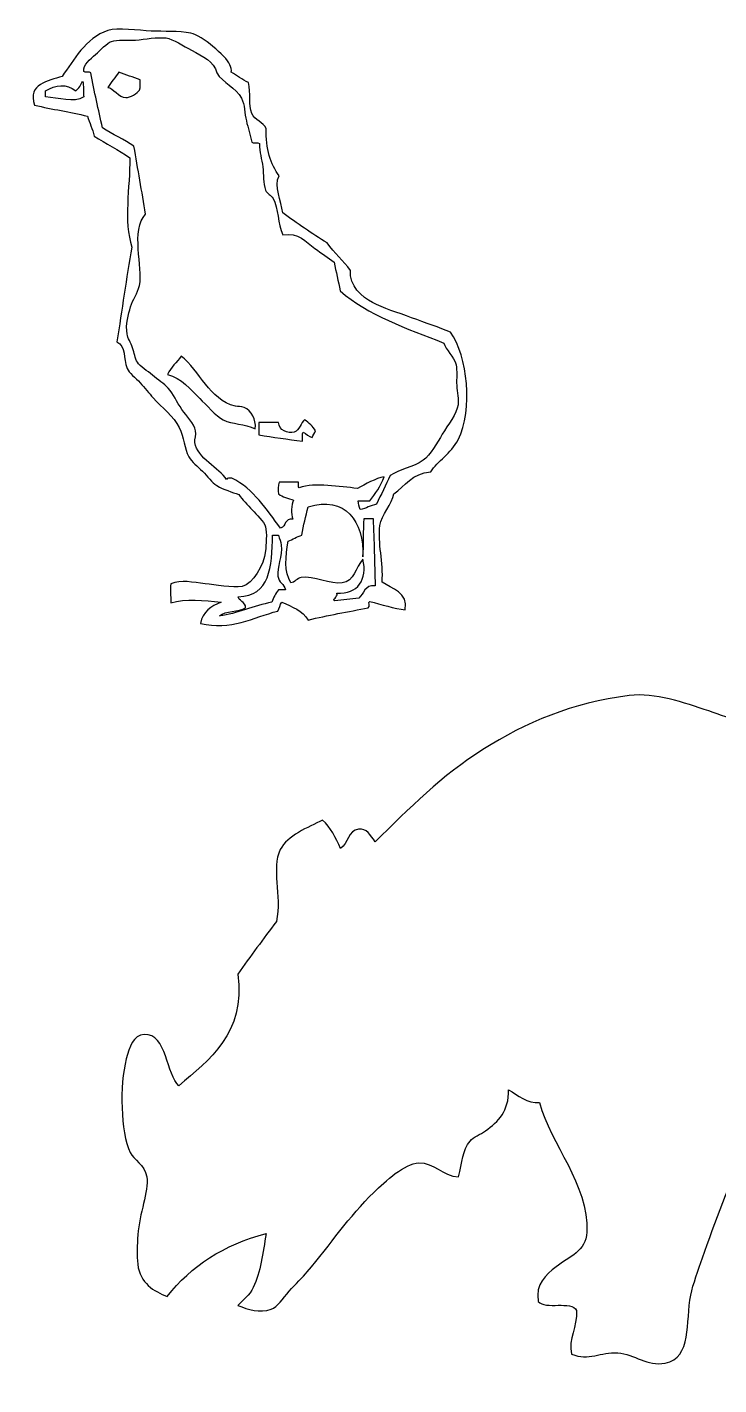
# Model space of a CAD drawing. Header units: centimetres. Extents: x -66 to 65, y -66 to 66.
# Drawn here: x -65.7 to -60.59, y -7.45 to 2.59 of the extents above; entities that cross this region are included whole.
import ezdxf

# ---------------------------------------------------------------- set-up
doc = ezdxf.new("R2010")
doc.units = ezdxf.units.CM
doc.header["$MEASUREMENT"] = 0
doc.layers.add('Layer 1', color=7, linetype='Continuous')

msp = doc.modelspace()

# ---------------------------------------------------------------- linework, layer by layer
at = {"layer": 'Layer 1'}
for points, knots in [([(-64.065, 2.17825), (-64.04452, 2.09697), (-64.06593, 2.01416), (-64.03968, 1.95023), (-64.03968, 1.95023), (-64.01828, 1.89813), (-63.95464, 1.88493), (-63.93329, 1.83879), (-63.93329, 1.83879), (-63.93681, 1.68663), (-63.90244, 1.57241), (-63.83701, 1.4892), (-63.83701, 1.4892), (-63.88032, 1.41014), (-63.81976, 1.30579), (-63.81166, 1.21562), (-63.81166, 1.21562), (-63.70546, 1.1377), (-63.59605, 1.06303), (-63.48233, 0.99266), (-63.48233, 0.99266), (-63.42947, 0.92056), (-63.36441, 0.86061), (-63.31009, 0.79002), (-63.31009, 0.79002), (-63.32049, 0.67583), (-63.22608, 0.5938), (-63.14795, 0.55189), (-63.14795, 0.55189), (-63.07109, 0.51059), (-62.95901, 0.47767), (-62.85913, 0.44037), (-62.85913, 0.44037), (-62.75496, 0.4015), (-62.65178, 0.36713), (-62.57034, 0.33401), (-62.57034, 0.33401), (-62.44509, 0.1565), (-62.40204, -0.23958), (-62.51462, -0.46143), (-62.51462, -0.46143), (-62.5669, -0.56451), (-62.66588, -0.61724), (-62.71726, -0.69961), (-62.71726, -0.69961), (-62.85334, -0.70876), (-62.90451, -0.80285), (-62.99087, -0.86172), (-62.99087, -0.86172), (-63.00132, -0.93504), (-63.08072, -1.0165), (-63.09221, -1.09479), (-63.09221, -1.09479), (-63.11155, -1.22666), (-63.06303, -1.36625), (-63.07702, -1.51535), (-63.07702, -1.51535), (-63.00328, -1.56382), (-62.88237, -1.59012), (-62.90475, -1.71802), (-62.90475, -1.71802), (-62.98624, -1.71151), (-63.08337, -1.67722), (-63.16822, -1.65719), (-63.16822, -1.65719), (-63.18296, -1.66105), (-63.16364, -1.69894), (-63.17835, -1.70283), (-63.17835, -1.70283), (-63.32593, -1.73421), (-63.4804, -1.75879), (-63.6242, -1.79398), (-63.6242, -1.79398), (-63.66267, -1.72439), (-63.74326, -1.69688), (-63.81671, -1.66224), (-63.81671, -1.66224), (-63.8342, -1.67687), (-63.83303, -1.7101), (-63.84711, -1.72812), (-63.84711, -1.72812), (-64.02756, -1.77299), (-64.19737, -1.87539), (-64.41964, -1.81932), (-64.41964, -1.81932), (-64.40334, -1.73262), (-64.33979, -1.69311), (-64.26766, -1.66221), (-64.26766, -1.66221), (-64.39215, -1.64893), (-64.53089, -1.63271), (-64.63752, -1.66726), (-64.63752, -1.66726), (-64.63895, -1.60929), (-64.64694, -1.57526), (-64.63752, -1.52542), (-64.63752, -1.52542), (-64.5627, -1.49317), (-64.47522, -1.51799), (-64.38415, -1.52542), (-64.38415, -1.52542), (-64.31353, -1.53121), (-64.18158, -1.56066), (-64.11057, -1.54569), (-64.11057, -1.54569), (-64.03257, -1.52926), (-63.94991, -1.38922), (-63.9383, -1.28224), (-63.9383, -1.28224), (-63.93409, -1.24374), (-63.92735, -1.14815), (-63.9383, -1.10489), (-63.9383, -1.10489), (-63.94804, -1.06645), (-64.00831, -1.0139), (-64.03458, -0.98329), (-64.03458, -0.98329), (-64.07197, -0.93974), (-64.11062, -0.90537), (-64.13592, -0.86677), (-64.13592, -0.86677), (-64.18288, -0.84862), (-64.25048, -0.82978), (-64.29806, -0.80094), (-64.29806, -0.80094), (-64.33664, -0.77747), (-64.36582, -0.73318), (-64.40445, -0.69455), (-64.40445, -0.69455), (-64.43972, -0.65925), (-64.4843, -0.62639), (-64.50579, -0.58816), (-64.50579, -0.58816), (-64.53966, -0.52781), (-64.53966, -0.44343), (-64.57672, -0.3703), (-64.57672, -0.3703), (-64.61757, -0.28963), (-64.70507, -0.22462), (-64.76923, -0.15244), (-64.76923, -0.15244), (-64.799, -0.11894), (-64.83127, -0.07817), (-64.86551, -0.04097), (-64.86551, -0.04097), (-64.89869, -0.00485), (-64.94819, 0.03454), (-64.96177, 0.06542), (-64.96177, 0.06542), (-64.99426, 0.13942), (-64.96497, 0.22922), (-65.03776, 0.26304), (-65.03776, 0.26304), (-64.99947, 0.49497), (-64.96841, 0.73413), (-64.92632, 0.96223), (-64.92632, 0.96223), (-64.99053, 1.15035), (-64.94093, 1.40541), (-64.94153, 1.62091), (-64.94153, 1.62091), (-65.02368, 1.6806), (-65.11949, 1.72669), (-65.205, 1.78305), (-65.205, 1.78305), (-65.21775, 1.83615), (-65.2395, 1.88026), (-65.25567, 1.92997), (-65.25567, 1.92997), (-65.38275, 1.95997), (-65.51872, 1.98101), (-65.6458, 2.01101), (-65.6458, 2.01101), (-65.70112, 2.16862), (-65.54412, 2.18997), (-65.44313, 2.22379), (-65.44313, 2.22379), (-65.3559, 2.34322), (-65.27009, 2.50602), (-65.10367, 2.56328), (-65.10367, 2.56328), (-65.03308, 2.58754), (-64.87563, 2.56243), (-64.78448, 2.55823), (-64.78448, 2.55823), (-64.69217, 2.55394), (-64.57937, 2.56233), (-64.49061, 2.54302), (-64.49061, 2.54302), (-64.40769, 2.52495), (-64.2332, 2.37707), (-64.20182, 2.30995), (-64.20182, 2.30995), (-64.19346, 2.29206), (-64.18904, 2.27029), (-64.19169, 2.25423), (-64.19169, 2.25423), (-64.14991, 2.22844), (-64.11049, 2.20032), (-64.065, 2.17825)], [0, 0, 0, 0, 0.01960784, 0.01960784, 0.01960784, 0.01960784, 0.03921569, 0.03921569, 0.03921569, 0.03921569, 0.05882353, 0.05882353, 0.05882353, 0.05882353, 0.07843137, 0.07843137, 0.07843137, 0.07843137, 0.09803922, 0.09803922, 0.09803922, 0.09803922, 0.11764706, 0.11764706, 0.11764706, 0.11764706, 0.1372549, 0.1372549, 0.1372549, 0.1372549, 0.15686275, 0.15686275, 0.15686275, 0.15686275, 0.17647059, 0.17647059, 0.17647059, 0.17647059, 0.19607843, 0.19607843, 0.19607843, 0.19607843, 0.21568627, 0.21568627, 0.21568627, 0.21568627, 0.23529412, 0.23529412, 0.23529412, 0.23529412, 0.25490196, 0.25490196, 0.25490196, 0.25490196, 0.2745098, 0.2745098, 0.2745098, 0.2745098, 0.29411765, 0.29411765, 0.29411765, 0.29411765, 0.31372549, 0.31372549, 0.31372549, 0.31372549, 0.33333333, 0.33333333, 0.33333333, 0.33333333, 0.35294118, 0.35294118, 0.35294118, 0.35294118, 0.37254902, 0.37254902, 0.37254902, 0.37254902, 0.39215686, 0.39215686, 0.39215686, 0.39215686, 0.41176471, 0.41176471, 0.41176471, 0.41176471, 0.43137255, 0.43137255, 0.43137255, 0.43137255, 0.45098039, 0.45098039, 0.45098039, 0.45098039, 0.47058824, 0.47058824, 0.47058824, 0.47058824, 0.49019608, 0.49019608, 0.49019608, 0.49019608, 0.50980392, 0.50980392, 0.50980392, 0.50980392, 0.52941176, 0.52941176, 0.52941176, 0.52941176, 0.54901961, 0.54901961, 0.54901961, 0.54901961, 0.56862745, 0.56862745, 0.56862745, 0.56862745, 0.58823529, 0.58823529, 0.58823529, 0.58823529, 0.60784314, 0.60784314, 0.60784314, 0.60784314, 0.62745098, 0.62745098, 0.62745098, 0.62745098, 0.64705882, 0.64705882, 0.64705882, 0.64705882, 0.66666667, 0.66666667, 0.66666667, 0.66666667, 0.68627451, 0.68627451, 0.68627451, 0.68627451, 0.70588235, 0.70588235, 0.70588235, 0.70588235, 0.7254902, 0.7254902, 0.7254902, 0.7254902, 0.74509804, 0.74509804, 0.74509804, 0.74509804, 0.76470588, 0.76470588, 0.76470588, 0.76470588, 0.78431373, 0.78431373, 0.78431373, 0.78431373, 0.80392157, 0.80392157, 0.80392157, 0.80392157, 0.82352941, 0.82352941, 0.82352941, 0.82352941, 0.84313725, 0.84313725, 0.84313725, 0.84313725, 0.8627451, 0.8627451, 0.8627451, 0.8627451, 0.88235294, 0.88235294, 0.88235294, 0.88235294, 0.90196078, 0.90196078, 0.90196078, 0.90196078, 0.92156863, 0.92156863, 0.92156863, 0.92156863, 0.94117647, 0.94117647, 0.94117647, 0.94117647, 0.96078431, 0.96078431, 0.96078431, 0.96078431, 1, 1, 1, 1]), ([(-64.08022, 1.89451), (-64.09284, 1.94917), (-64.09236, 2.01463), (-64.11567, 2.0617), (-64.11567, 2.0617), (-64.15557, 2.14227), (-64.25672, 2.17513), (-64.29807, 2.24916), (-64.29807, 2.24916), (-64.32016, 2.33671), (-64.39967, 2.36865), (-64.48553, 2.41635), (-64.48553, 2.41635), (-64.54294, 2.44829), (-64.62137, 2.50102), (-64.67299, 2.50755), (-64.67299, 2.50755), (-64.74271, 2.51633), (-64.82327, 2.4981), (-64.90098, 2.49234), (-64.90098, 2.49234), (-64.96136, 2.48787), (-65.03354, 2.4961), (-65.0783, 2.48221), (-65.0783, 2.48221), (-65.10949, 2.47255), (-65.16228, 2.41551), (-65.19485, 2.38593), (-65.19485, 2.38593), (-65.23451, 2.34992), (-65.28878, 2.31367), (-65.28097, 2.25927), (-65.28097, 2.25927), (-65.27396, 2.24604), (-65.23798, 2.26173), (-65.2303, 2.24914), (-65.2303, 2.24914), (-65.20429, 2.11134), (-65.17413, 1.97765), (-65.14418, 1.84382), (-65.14418, 1.84382), (-65.07166, 1.79305), (-64.98159, 1.75981), (-64.91111, 1.70703), (-64.91111, 1.70703), (-64.88185, 1.54037), (-64.85359, 1.37273), (-64.82499, 1.20543), (-64.82499, 1.20543), (-64.93908, 1.09034), (-64.8411, 0.81049), (-64.87058, 0.67851), (-64.87058, 0.67851), (-64.88381, 0.6193), (-64.9213, 0.57294), (-64.93646, 0.5214), (-64.93646, 0.5214), (-64.95374, 0.46264), (-64.97387, 0.39398), (-64.96181, 0.31873), (-64.96181, 0.31873), (-64.95744, 0.29161), (-64.93477, 0.25404), (-64.92128, 0.21739), (-64.92128, 0.21739), (-64.9075, 0.17992), (-64.90488, 0.14013), (-64.88583, 0.11103), (-64.88583, 0.11103), (-64.86498, 0.07917), (-64.81236, 0.04705), (-64.77436, 0.01475), (-64.77436, 0.01475), (-64.73557, -0.01827), (-64.68837, -0.04637), (-64.65784, -0.08153), (-64.65784, -0.08153), (-64.62037, -0.12474), (-64.59497, -0.18117), (-64.5565, -0.23861), (-64.5565, -0.23861), (-64.52433, -0.28663), (-64.46374, -0.34074), (-64.45516, -0.39569), (-64.45516, -0.39569), (-64.45053, -0.42527), (-64.46339, -0.45652), (-64.46021, -0.48184), (-64.46021, -0.48184), (-64.44568, -0.59873), (-64.27818, -0.67078), (-64.22714, -0.75542), (-64.22714, -0.75542), (-64.22195, -0.74375), (-64.20386, -0.74494), (-64.18661, -0.74529), (-64.18661, -0.74529), (-64.02524, -0.8271), (-63.93211, -0.97717), (-63.82688, -1.11515), (-63.82688, -1.11515), (-63.786, -1.10367), (-63.79873, -1.03861), (-63.73568, -1.04932), (-63.73568, -1.04932), (-63.75145, -1.00995), (-63.74899, -0.94148), (-63.73063, -0.90748), (-63.73063, -0.90748), (-63.76839, -0.89285), (-63.814, -0.88613), (-63.8421, -0.86184), (-63.8421, -0.86184), (-63.8502, -0.83869), (-63.84318, -0.80009), (-63.83702, -0.77569), (-63.83702, -0.77569), (-63.78974, -0.77569), (-63.74243, -0.77569), (-63.69515, -0.77569), (-63.69515, -0.77569), (-63.69208, -0.78783), (-63.70153, -0.81249), (-63.69007, -0.81625), (-63.69007, -0.81625), (-63.56905, -0.77662), (-63.39032, -0.80887), (-63.25943, -0.8213), (-63.25943, -0.8213), (-63.19783, -0.79148), (-63.12531, -0.74621), (-63.06181, -0.73515), (-63.06181, -0.73515), (-63.08639, -0.80516), (-63.12478, -0.86136), (-63.16823, -0.9125), (-63.16823, -0.9125), (-63.19691, -0.9125), (-63.22564, -0.9125), (-63.25435, -0.9125), (-63.25435, -0.9125), (-63.2517, -0.93687), (-63.24355, -0.95573), (-63.23916, -0.97835), (-63.23916, -0.97835), (-63.19423, -0.96922), (-63.16251, -0.94692), (-63.11756, -0.93782), (-63.11756, -0.93782), (-63.08377, -0.86686), (-63.0485, -0.79741), (-63.01622, -0.72502), (-63.01622, -0.72502), (-62.95039, -0.68279), (-62.8472, -0.66462), (-62.77301, -0.61355), (-62.77301, -0.61355), (-62.71811, -0.57577), (-62.66842, -0.48261), (-62.63114, -0.42101), (-62.63114, -0.42101), (-62.58979, -0.35269), (-62.52351, -0.26909), (-62.51462, -0.20315), (-62.51462, -0.20315), (-62.50949, -0.16521), (-62.52232, -0.10973), (-62.52473, -0.06128), (-62.52473, -0.06128), (-62.52732, -0.00945), (-62.52039, 0.04963), (-62.52978, 0.09067), (-62.52978, 0.09067), (-62.54409, 0.15314), (-62.6045, 0.20148), (-62.62098, 0.25283), (-62.62098, 0.25283), (-62.89559, 0.36155), (-63.18243, 0.45812), (-63.38605, 0.63788), (-63.38605, 0.63788), (-63.39994, 0.71014), (-63.41648, 0.77972), (-63.43164, 0.85068), (-63.43164, 0.85068), (-63.47479, 0.88545), (-63.52247, 0.91508), (-63.57351, 0.95202), (-63.57351, 0.95202), (-63.64108, 1.00092), (-63.69101, 1.07166), (-63.81164, 1.05336), (-63.81164, 1.05336), (-63.84887, 1.13221), (-63.84231, 1.24987), (-63.88257, 1.32189), (-63.88257, 1.32189), (-63.89601, 1.34594), (-63.9289, 1.3566), (-63.93829, 1.38269), (-63.93829, 1.38269), (-63.95705, 1.43481), (-63.95057, 1.4994), (-63.95856, 1.55499), (-63.95856, 1.55499), (-63.96652, 1.6105), (-63.98208, 1.66434), (-63.98391, 1.72729), (-63.98391, 1.72729), (-63.99291, 1.74018), (-64.03119, 1.72388), (-64.03963, 1.73737), (-64.03963, 1.73737), (-64.05117, 1.79238), (-64.06797, 1.84146), (-64.08022, 1.89451)], [0, 0, 0, 0, 0.01818182, 0.01818182, 0.01818182, 0.01818182, 0.03636364, 0.03636364, 0.03636364, 0.03636364, 0.05454545, 0.05454545, 0.05454545, 0.05454545, 0.07272727, 0.07272727, 0.07272727, 0.07272727, 0.09090909, 0.09090909, 0.09090909, 0.09090909, 0.10909091, 0.10909091, 0.10909091, 0.10909091, 0.12727273, 0.12727273, 0.12727273, 0.12727273, 0.14545455, 0.14545455, 0.14545455, 0.14545455, 0.16363636, 0.16363636, 0.16363636, 0.16363636, 0.18181818, 0.18181818, 0.18181818, 0.18181818, 0.2, 0.2, 0.2, 0.2, 0.21818182, 0.21818182, 0.21818182, 0.21818182, 0.23636364, 0.23636364, 0.23636364, 0.23636364, 0.25454545, 0.25454545, 0.25454545, 0.25454545, 0.27272727, 0.27272727, 0.27272727, 0.27272727, 0.29090909, 0.29090909, 0.29090909, 0.29090909, 0.30909091, 0.30909091, 0.30909091, 0.30909091, 0.32727273, 0.32727273, 0.32727273, 0.32727273, 0.34545455, 0.34545455, 0.34545455, 0.34545455, 0.36363636, 0.36363636, 0.36363636, 0.36363636, 0.38181818, 0.38181818, 0.38181818, 0.38181818, 0.4, 0.4, 0.4, 0.4, 0.41818182, 0.41818182, 0.41818182, 0.41818182, 0.43636364, 0.43636364, 0.43636364, 0.43636364, 0.45454545, 0.45454545, 0.45454545, 0.45454545, 0.47272727, 0.47272727, 0.47272727, 0.47272727, 0.49090909, 0.49090909, 0.49090909, 0.49090909, 0.50909091, 0.50909091, 0.50909091, 0.50909091, 0.52727273, 0.52727273, 0.52727273, 0.52727273, 0.54545455, 0.54545455, 0.54545455, 0.54545455, 0.56363636, 0.56363636, 0.56363636, 0.56363636, 0.58181818, 0.58181818, 0.58181818, 0.58181818, 0.6, 0.6, 0.6, 0.6, 0.61818182, 0.61818182, 0.61818182, 0.61818182, 0.63636364, 0.63636364, 0.63636364, 0.63636364, 0.65454545, 0.65454545, 0.65454545, 0.65454545, 0.67272727, 0.67272727, 0.67272727, 0.67272727, 0.69090909, 0.69090909, 0.69090909, 0.69090909, 0.70909091, 0.70909091, 0.70909091, 0.70909091, 0.72727273, 0.72727273, 0.72727273, 0.72727273, 0.74545455, 0.74545455, 0.74545455, 0.74545455, 0.76363636, 0.76363636, 0.76363636, 0.76363636, 0.78181818, 0.78181818, 0.78181818, 0.78181818, 0.8, 0.8, 0.8, 0.8, 0.81818182, 0.81818182, 0.81818182, 0.81818182, 0.83636364, 0.83636364, 0.83636364, 0.83636364, 0.85454545, 0.85454545, 0.85454545, 0.85454545, 0.87272727, 0.87272727, 0.87272727, 0.87272727, 0.89090909, 0.89090909, 0.89090909, 0.89090909, 0.90909091, 0.90909091, 0.90909091, 0.90909091, 0.92727273, 0.92727273, 0.92727273, 0.92727273, 0.94545455, 0.94545455, 0.94545455, 0.94545455, 0.96363636, 0.96363636, 0.96363636, 0.96363636, 1, 1, 1, 1]), ([(-64.86555, 2.19849), (-64.86793, 2.16817), (-64.86007, 2.14343), (-64.8706, 2.1225), (-64.8706, 2.1225), (-64.88174, 2.10035), (-64.94262, 2.06606), (-64.97194, 2.06675), (-64.97194, 2.06675), (-65.02237, 2.06799), (-65.06722, 2.13843), (-65.10368, 2.14276), (-65.10368, 2.14276), (-65.07958, 2.18287), (-65.0491, 2.21658), (-65.02261, 2.25423), (-65.02261, 2.25423), (-64.97197, 2.23395), (-64.91699, 2.21799), (-64.86555, 2.19849)], [0, 0, 0, 0, 0.16666667, 0.16666667, 0.16666667, 0.16666667, 0.33333333, 0.33333333, 0.33333333, 0.33333333, 0.5, 0.5, 0.5, 0.5, 0.66666667, 0.66666667, 0.66666667, 0.66666667, 1, 1, 1, 1]), ([(-65.34178, 2.11742), (-65.41049, 2.17293), (-65.48981, 2.15922), (-65.56472, 2.11742), (-65.56472, 2.11742), (-65.56472, 2.10221), (-65.56472, 2.08702), (-65.56472, 2.07183), (-65.56472, 2.07183), (-65.46881, 2.06567), (-65.35723, 2.02537), (-65.28098, 2.07183), (-65.28098, 2.07183), (-65.28987, 2.10517), (-65.28013, 2.15711), (-65.29111, 2.18835), (-65.29111, 2.18835), (-65.30518, 2.16187), (-65.31759, 2.13377), (-65.34178, 2.11742)], [0, 0, 0, 0, 0.16666667, 0.16666667, 0.16666667, 0.16666667, 0.33333333, 0.33333333, 0.33333333, 0.33333333, 0.5, 0.5, 0.5, 0.5, 0.66666667, 0.66666667, 0.66666667, 0.66666667, 1, 1, 1, 1]), ([(-64.01434, -0.38043), (-64.09647, -0.34156), (-64.18256, -0.349), (-64.25247, -0.3146), (-64.25247, -0.3146), (-64.30224, -0.28999), (-64.38, -0.20043), (-64.42474, -0.15749), (-64.42474, -0.15749), (-64.49049, -0.09439), (-64.55817, -0.00281), (-64.66287, 0.01986), (-64.66287, 0.01986), (-64.63943, 0.07577), (-64.59445, 0.11019), (-64.56153, 0.15665), (-64.56153, 0.15665), (-64.42379, 0.05082), (-64.35714, -0.16664), (-64.16129, -0.21321), (-64.16129, -0.21321), (-64.1434, -0.21747), (-64.11777, -0.21374), (-64.09541, -0.22334), (-64.09541, -0.22334), (-64.04355, -0.2457), (-64.00698, -0.31222), (-64.01434, -0.38043)], [0, 0, 0, 0, 0.125, 0.125, 0.125, 0.125, 0.25, 0.25, 0.25, 0.25, 0.375, 0.375, 0.375, 0.375, 0.5, 0.5, 0.5, 0.5, 0.625, 0.625, 0.625, 0.625, 0.75, 0.75, 0.75, 0.75, 1, 1, 1, 1]), ([(-63.56849, -0.39562), (-63.5745, -0.41493), (-63.58704, -0.42771), (-63.59384, -0.44629), (-63.59384, -0.44629), (-63.62003, -0.437), (-63.63691, -0.41846), (-63.65969, -0.40576), (-63.65969, -0.40576), (-63.67133, -0.41775), (-63.66152, -0.45124), (-63.66474, -0.47164), (-63.66474, -0.47164), (-63.77571, -0.45928), (-63.88228, -0.44259), (-63.98901, -0.426), (-63.98901, -0.426), (-63.98901, -0.39563), (-63.98901, -0.36523), (-63.98901, -0.33482), (-63.98901, -0.33482), (-63.94001, -0.33482), (-63.89103, -0.33482), (-63.84209, -0.33482), (-63.84209, -0.33482), (-63.83772, -0.39046), (-63.77637, -0.42017), (-63.72554, -0.40575), (-63.72554, -0.40575), (-63.68781, -0.39506), (-63.67426, -0.33164), (-63.64953, -0.3146), (-63.64953, -0.3146), (-63.61548, -0.3345), (-63.59021, -0.36334), (-63.56849, -0.39562)], [0, 0, 0, 0, 0.1, 0.1, 0.1, 0.1, 0.2, 0.2, 0.2, 0.2, 0.3, 0.3, 0.3, 0.3, 0.4, 0.4, 0.4, 0.4, 0.5, 0.5, 0.5, 0.5, 0.6, 0.6, 0.6, 0.6, 0.7, 0.7, 0.7, 0.7, 0.8, 0.8, 0.8, 0.8, 1, 1, 1, 1]), ([(-63.62421, -0.95801), (-63.6385, -1.02812), (-63.65813, -1.093), (-63.6698, -1.16576), (-63.6698, -1.16576), (-63.70615, -1.17843), (-63.73555, -1.19801), (-63.77114, -1.21135), (-63.77114, -1.21135), (-63.78987, -1.32121), (-63.80212, -1.43934), (-63.7509, -1.52044), (-63.7509, -1.52044), (-63.72317, -1.51682), (-63.7046, -1.48462), (-63.67489, -1.47991), (-63.67489, -1.47991), (-63.58498, -1.46557), (-63.45544, -1.5341), (-63.37088, -1.52044), (-63.37088, -1.52044), (-63.28254, -1.50615), (-63.2732, -1.41027), (-63.2189, -1.34312), (-63.2189, -1.34312), (-63.18233, -1.49518), (-63.25557, -1.60519), (-63.41141, -1.59646), (-63.41141, -1.59646), (-63.40051, -1.62612), (-63.45107, -1.6421), (-63.42662, -1.65215), (-63.42662, -1.65215), (-63.36669, -1.6462), (-63.30769, -1.63934), (-63.24927, -1.63188), (-63.24927, -1.63188), (-63.20876, -1.60151), (-63.2067, -1.53261), (-63.12769, -1.54068), (-63.12769, -1.54068), (-63.13253, -1.37494), (-63.13507, -1.20691), (-63.14288, -1.04411), (-63.14288, -1.04411), (-63.16484, -1.04411), (-63.1868, -1.04411), (-63.20876, -1.04411), (-63.20876, -1.04411), (-63.21709, -1.13372), (-63.20818, -1.24064), (-63.21889, -1.32788), (-63.21889, -1.32788), (-63.2086, -1.06647), (-63.34994, -0.8698), (-63.62421, -0.95801)], [0, 0, 0, 0, 0.06666667, 0.06666667, 0.06666667, 0.06666667, 0.13333333, 0.13333333, 0.13333333, 0.13333333, 0.2, 0.2, 0.2, 0.2, 0.26666667, 0.26666667, 0.26666667, 0.26666667, 0.33333333, 0.33333333, 0.33333333, 0.33333333, 0.4, 0.4, 0.4, 0.4, 0.46666667, 0.46666667, 0.46666667, 0.46666667, 0.53333333, 0.53333333, 0.53333333, 0.53333333, 0.6, 0.6, 0.6, 0.6, 0.66666667, 0.66666667, 0.66666667, 0.66666667, 0.73333333, 0.73333333, 0.73333333, 0.73333333, 0.8, 0.8, 0.8, 0.8, 0.86666667, 0.86666667, 0.86666667, 0.86666667, 1, 1, 1, 1]), ([(-64.14102, -1.62175), (-64.14208, -1.64821), (-64.08458, -1.65982), (-64.0853, -1.70282), (-64.0853, -1.70282), (-64.13721, -1.73534), (-64.23333, -1.72364), (-64.27781, -1.76359), (-64.27781, -1.76359), (-64.15147, -1.74809), (-64.02545, -1.68834), (-63.89274, -1.66225), (-63.89274, -1.66225), (-63.87964, -1.62809), (-63.86313, -1.59729), (-63.84207, -1.57105), (-63.84207, -1.57105), (-63.82519, -1.57105), (-63.80831, -1.57105), (-63.79138, -1.57105), (-63.79138, -1.57105), (-63.79966, -1.52888), (-63.84131, -1.51628), (-63.8471, -1.46974), (-63.8471, -1.46974), (-63.85477, -1.40854), (-63.81334, -1.31737), (-63.82175, -1.24175), (-63.82175, -1.24175), (-63.82485, -1.21429), (-63.8362, -1.19397), (-63.84204, -1.16576), (-63.84204, -1.16576), (-63.85723, -1.16576), (-63.87244, -1.16576), (-63.88763, -1.16576), (-63.88763, -1.16576), (-63.88845, -1.40146), (-63.90718, -1.6191), (-64.14102, -1.62175)], [0, 0, 0, 0, 0.09090909, 0.09090909, 0.09090909, 0.09090909, 0.18181818, 0.18181818, 0.18181818, 0.18181818, 0.27272727, 0.27272727, 0.27272727, 0.27272727, 0.36363636, 0.36363636, 0.36363636, 0.36363636, 0.45454545, 0.45454545, 0.45454545, 0.45454545, 0.54545455, 0.54545455, 0.54545455, 0.54545455, 0.63636364, 0.63636364, 0.63636364, 0.63636364, 0.72727273, 0.72727273, 0.72727273, 0.72727273, 0.81818182, 0.81818182, 0.81818182, 0.81818182, 1, 1, 1, 1]), ([(-56.97938, -5.87244), (-56.78896, -5.6549), (-56.65616, -5.37973), (-56.44807, -5.17984), (-56.44807, -5.17984), (-56.38851, -4.78717), (-56.58968, -4.58442), (-56.78965, -4.4208), (-56.78965, -4.4208), (-56.78044, -4.86276), (-57.01497, -5.20566), (-57.08376, -5.62577), (-57.08376, -5.62577), (-57.09479, -5.69319), (-57.11189, -5.75965), (-57.13117, -5.825), (-57.13117, -5.825), (-57.14985, -5.88831), (-57.18327, -5.9574), (-57.18811, -6.01479), (-57.18811, -6.01479), (-57.19742, -6.12467), (-57.15678, -6.23233), (-57.16914, -6.34687), (-57.16914, -6.34687), (-57.1775, -6.42484), (-57.22629, -6.49027), (-57.24502, -6.57457), (-57.24502, -6.57457), (-57.2673, -6.67482), (-57.27878, -6.82749), (-57.26402, -6.92562), (-57.26402, -6.92562), (-57.256, -6.97859), (-57.17972, -7.06852), (-57.18811, -7.12488), (-57.18811, -7.12488), (-57.19811, -7.1923), (-57.47598, -7.36584), (-57.55816, -7.39999), (-57.55816, -7.39999), (-57.61338, -7.42298), (-57.74488, -7.44658), (-57.83327, -7.42846), (-57.83327, -7.42846), (-57.8796, -7.41899), (-57.91728, -7.37938), (-57.96609, -7.34308), (-57.96609, -7.34308), (-58.00747, -7.31228), (-58.07137, -7.28762), (-58.07997, -7.23873), (-58.07997, -7.23873), (-58.09029, -7.18026), (-58.0284, -7.10435), (-57.99456, -7.05847), (-57.99456, -7.05847), (-57.92672, -6.96634), (-57.86872, -6.90493), (-57.87124, -6.75486), (-57.87124, -6.75486), (-57.87381, -6.60169), (-57.95625, -6.45281), (-57.99456, -6.28993), (-57.99456, -6.28993), (-58.03488, -6.11856), (-58.03808, -5.95023), (-58.042, -5.75859), (-58.042, -5.75859), (-58.11682, -5.7692), (-58.17175, -5.79965), (-58.21279, -5.84397), (-58.21279, -5.84397), (-58.22525, -6.02775), (-58.20689, -6.16634), (-58.26023, -6.28045), (-58.26023, -6.28045), (-58.3136, -6.39462), (-58.44718, -6.43264), (-58.5259, -6.53662), (-58.5259, -6.53662), (-58.61932, -6.66005), (-58.58966, -6.7816), (-58.61128, -7.00155), (-58.61128, -7.00155), (-58.76627, -7.09299), (-59.06927, -7.04944), (-59.22802, -6.98255), (-59.22802, -6.98255), (-59.28721, -6.9576), (-59.39743, -6.90664), (-59.39878, -6.8402), (-59.39878, -6.8402), (-59.39997, -6.78191), (-59.3139, -6.7273), (-59.26596, -6.68843), (-59.26596, -6.68843), (-59.21127, -6.64406), (-59.14938, -6.59985), (-59.12364, -6.54608), (-59.12364, -6.54608), (-59.02323, -6.33621), (-59.07848, -6.09343), (-59.0762, -5.82498), (-59.0762, -5.82498), (-59.23691, -5.83337), (-59.41407, -5.92393), (-59.60751, -5.93886), (-59.60751, -5.93886), (-59.93649, -5.96421), (-60.2043, -5.8557), (-60.40449, -5.73013), (-60.40449, -5.73013), (-60.49434, -5.93034), (-60.61764, -6.25154), (-60.70813, -6.50814), (-60.70813, -6.50814), (-60.74014, -6.59895), (-60.77703, -6.70142), (-60.79354, -6.78325), (-60.79354, -6.78325), (-60.83331, -6.981), (-60.78409, -7.24833), (-60.9833, -7.28612), (-60.9833, -7.28612), (-61.11546, -7.31118), (-61.20891, -7.21992), (-61.33435, -7.21024), (-61.33435, -7.21024), (-61.46008, -7.2005), (-61.54853, -7.27326), (-61.67593, -7.21971), (-61.67593, -7.21971), (-61.70104, -7.10745), (-61.63386, -7.01863), (-61.63794, -6.89713), (-61.63794, -6.89713), (-61.67845, -6.82061), (-61.86813, -6.89324), (-61.92261, -6.83069), (-61.92261, -6.83069), (-61.94367, -6.70083), (-61.86562, -6.63519), (-61.78976, -6.57452), (-61.78976, -6.57452), (-61.69705, -6.5003), (-61.566, -6.45805), (-61.56209, -6.31832), (-61.56209, -6.31832), (-61.5519, -5.95827), (-61.82765, -5.67149), (-61.91314, -5.36005), (-61.91314, -5.36005), (-62.0004, -5.36844), (-62.07459, -5.30671), (-62.14081, -5.26517), (-62.14081, -5.26517), (-62.13988, -5.42556), (-62.21542, -5.50089), (-62.3116, -5.56878), (-62.3116, -5.56878), (-62.35028, -5.59609), (-62.40037, -5.61424), (-62.42548, -5.64469), (-62.42548, -5.64469), (-62.48125, -5.71245), (-62.48684, -5.8004), (-62.51086, -5.91036), (-62.51086, -5.91036), (-62.63175, -5.90147), (-62.69324, -5.80241), (-62.805, -5.80601), (-62.805, -5.80601), (-62.90954, -5.80934), (-63.05281, -5.94256), (-63.13708, -6.02421), (-63.13708, -6.02421), (-63.32303, -6.20431), (-63.45601, -6.40592), (-63.63045, -6.61246), (-63.63045, -6.61246), (-63.66233, -6.65024), (-63.71745, -6.70186), (-63.7633, -6.75481), (-63.7633, -6.75481), (-63.81233, -6.81135), (-63.85056, -6.87165), (-63.89612, -6.88763), (-63.89612, -6.88763), (-63.98446, -6.91856), (-64.0649, -6.89094), (-64.14282, -6.85916), (-64.14282, -6.85916), (-64.1007, -6.8173), (-64.05805, -6.78412), (-64.02894, -6.72634), (-64.02894, -6.72634), (-63.97436, -6.61783), (-63.95774, -6.47022), (-63.93406, -6.32782), (-63.93406, -6.32782), (-64.24952, -6.41087), (-64.48955, -6.56928), (-64.66463, -6.79272), (-64.66463, -6.79272), (-64.76345, -6.75727), (-64.86757, -6.69427), (-64.88283, -6.55549), (-64.88283, -6.55549), (-64.88987, -6.49186), (-64.88788, -6.41235), (-64.88283, -6.33729), (-64.88283, -6.33729), (-64.87235, -6.18058), (-64.8002, -6.01865), (-64.81642, -5.91033), (-64.81642, -5.91033), (-64.83055, -5.81611), (-64.91519, -5.78341), (-64.93977, -5.73007), (-64.93977, -5.73007), (-65.01131, -5.5746), (-65.01806, -5.2348), (-64.96824, -5.03744), (-64.96824, -5.03744), (-64.94646, -4.95116), (-64.91471, -4.86237), (-64.83539, -4.85718), (-64.83539, -4.85718), (-64.66727, -4.84615), (-64.67066, -5.16097), (-64.57922, -5.2367), (-64.57922, -5.2367), (-64.35692, -5.04385), (-64.08553, -4.85234), (-64.14279, -4.41125), (-64.14279, -4.41125), (-64.05106, -4.27843), (-63.95377, -4.15114), (-63.85815, -4.02226), (-63.85815, -4.02226), (-63.81714, -3.82409), (-63.8981, -3.63181), (-63.82968, -3.49092), (-63.82968, -3.49092), (-63.77938, -3.38736), (-63.62354, -3.32743), (-63.5166, -3.27272), (-63.5166, -3.27272), (-63.45469, -3.32468), (-63.42053, -3.40438), (-63.38375, -3.48145), (-63.38375, -3.48145), (-63.32813, -3.44803), (-63.32663, -3.34699), (-63.2509, -3.33913), (-63.2509, -3.33913), (-63.18899, -3.33273), (-63.16473, -3.38006), (-63.12755, -3.43404), (-63.12755, -3.43404), (-62.87773, -3.18544), (-62.63357, -2.94276), (-62.33057, -2.75089), (-62.33057, -2.75089), (-62.01508, -2.55116), (-61.6716, -2.40434), (-61.24895, -2.3524), (-61.24895, -2.3524), (-61.0585, -2.32901), (-60.84546, -2.40423), (-60.6607, -2.46625), (-60.6607, -2.46625), (-60.49557, -2.52173), (-60.31732, -2.59809), (-60.13884, -2.61804), (-60.13884, -2.61804), (-60.01724, -2.63169), (-59.88262, -2.61637), (-59.75932, -2.60857), (-59.75932, -2.60857), (-59.4042, -2.58608), (-59.03968, -2.54827), (-58.6872, -2.5991), (-58.6872, -2.5991), (-58.2812, -2.65765), (-57.95494, -2.86241), (-57.68147, -3.11144), (-57.68147, -3.11144), (-57.4244, -3.34557), (-57.1877, -3.64219), (-56.96037, -3.90842), (-56.96037, -3.90842), (-56.84202, -4.04704), (-56.72981, -4.18184), (-56.61882, -4.32588), (-56.61882, -4.32588), (-56.47523, -4.51228), (-56.27666, -4.72736), (-56.24883, -5.04698), (-56.24883, -5.04698), (-56.24399, -5.10204), (-56.2569, -5.16117), (-56.24883, -5.21777), (-56.24883, -5.21777), (-56.23796, -5.29389), (-56.17618, -5.36012), (-56.18239, -5.44547), (-56.18239, -5.44547), (-56.18956, -5.54379), (-56.27661, -5.5825), (-56.33421, -5.68267), (-56.33421, -5.68267), (-56.38112, -5.76435), (-56.39768, -5.88418), (-56.47653, -5.92934), (-56.47653, -5.92934), (-56.63188, -6.01843), (-56.81875, -5.91612), (-56.97938, -5.87244)], [0, 0, 0, 0, 0.01234568, 0.01234568, 0.01234568, 0.01234568, 0.02469136, 0.02469136, 0.02469136, 0.02469136, 0.03703704, 0.03703704, 0.03703704, 0.03703704, 0.04938272, 0.04938272, 0.04938272, 0.04938272, 0.0617284, 0.0617284, 0.0617284, 0.0617284, 0.07407407, 0.07407407, 0.07407407, 0.07407407, 0.08641975, 0.08641975, 0.08641975, 0.08641975, 0.09876543, 0.09876543, 0.09876543, 0.09876543, 0.11111111, 0.11111111, 0.11111111, 0.11111111, 0.12345679, 0.12345679, 0.12345679, 0.12345679, 0.13580247, 0.13580247, 0.13580247, 0.13580247, 0.14814815, 0.14814815, 0.14814815, 0.14814815, 0.16049383, 0.16049383, 0.16049383, 0.16049383, 0.17283951, 0.17283951, 0.17283951, 0.17283951, 0.18518519, 0.18518519, 0.18518519, 0.18518519, 0.19753086, 0.19753086, 0.19753086, 0.19753086, 0.20987654, 0.20987654, 0.20987654, 0.20987654, 0.22222222, 0.22222222, 0.22222222, 0.22222222, 0.2345679, 0.2345679, 0.2345679, 0.2345679, 0.24691358, 0.24691358, 0.24691358, 0.24691358, 0.25925926, 0.25925926, 0.25925926, 0.25925926, 0.27160494, 0.27160494, 0.27160494, 0.27160494, 0.28395062, 0.28395062, 0.28395062, 0.28395062, 0.2962963, 0.2962963, 0.2962963, 0.2962963, 0.30864198, 0.30864198, 0.30864198, 0.30864198, 0.32098765, 0.32098765, 0.32098765, 0.32098765, 0.33333333, 0.33333333, 0.33333333, 0.33333333, 0.34567901, 0.34567901, 0.34567901, 0.34567901, 0.35802469, 0.35802469, 0.35802469, 0.35802469, 0.37037037, 0.37037037, 0.37037037, 0.37037037, 0.38271605, 0.38271605, 0.38271605, 0.38271605, 0.39506173, 0.39506173, 0.39506173, 0.39506173, 0.40740741, 0.40740741, 0.40740741, 0.40740741, 0.41975309, 0.41975309, 0.41975309, 0.41975309, 0.43209877, 0.43209877, 0.43209877, 0.43209877, 0.44444444, 0.44444444, 0.44444444, 0.44444444, 0.45679012, 0.45679012, 0.45679012, 0.45679012, 0.4691358, 0.4691358, 0.4691358, 0.4691358, 0.48148148, 0.48148148, 0.48148148, 0.48148148, 0.49382716, 0.49382716, 0.49382716, 0.49382716, 0.50617284, 0.50617284, 0.50617284, 0.50617284, 0.51851852, 0.51851852, 0.51851852, 0.51851852, 0.5308642, 0.5308642, 0.5308642, 0.5308642, 0.54320988, 0.54320988, 0.54320988, 0.54320988, 0.55555556, 0.55555556, 0.55555556, 0.55555556, 0.56790123, 0.56790123, 0.56790123, 0.56790123, 0.58024691, 0.58024691, 0.58024691, 0.58024691, 0.59259259, 0.59259259, 0.59259259, 0.59259259, 0.60493827, 0.60493827, 0.60493827, 0.60493827, 0.61728395, 0.61728395, 0.61728395, 0.61728395, 0.62962963, 0.62962963, 0.62962963, 0.62962963, 0.64197531, 0.64197531, 0.64197531, 0.64197531, 0.65432099, 0.65432099, 0.65432099, 0.65432099, 0.66666667, 0.66666667, 0.66666667, 0.66666667, 0.67901235, 0.67901235, 0.67901235, 0.67901235, 0.69135802, 0.69135802, 0.69135802, 0.69135802, 0.7037037, 0.7037037, 0.7037037, 0.7037037, 0.71604938, 0.71604938, 0.71604938, 0.71604938, 0.72839506, 0.72839506, 0.72839506, 0.72839506, 0.74074074, 0.74074074, 0.74074074, 0.74074074, 0.75308642, 0.75308642, 0.75308642, 0.75308642, 0.7654321, 0.7654321, 0.7654321, 0.7654321, 0.77777778, 0.77777778, 0.77777778, 0.77777778, 0.79012346, 0.79012346, 0.79012346, 0.79012346, 0.80246914, 0.80246914, 0.80246914, 0.80246914, 0.81481481, 0.81481481, 0.81481481, 0.81481481, 0.82716049, 0.82716049, 0.82716049, 0.82716049, 0.83950617, 0.83950617, 0.83950617, 0.83950617, 0.85185185, 0.85185185, 0.85185185, 0.85185185, 0.86419753, 0.86419753, 0.86419753, 0.86419753, 0.87654321, 0.87654321, 0.87654321, 0.87654321, 0.88888889, 0.88888889, 0.88888889, 0.88888889, 0.90123457, 0.90123457, 0.90123457, 0.90123457, 0.91358025, 0.91358025, 0.91358025, 0.91358025, 0.92592593, 0.92592593, 0.92592593, 0.92592593, 0.9382716, 0.9382716, 0.9382716, 0.9382716, 0.95061728, 0.95061728, 0.95061728, 0.95061728, 0.96296296, 0.96296296, 0.96296296, 0.96296296, 0.97530864, 0.97530864, 0.97530864, 0.97530864, 1, 1, 1, 1])]:
    msp.add_open_spline(points, degree=3, knots=knots, dxfattribs=at)

doc.saveas('drawing.dxf')
